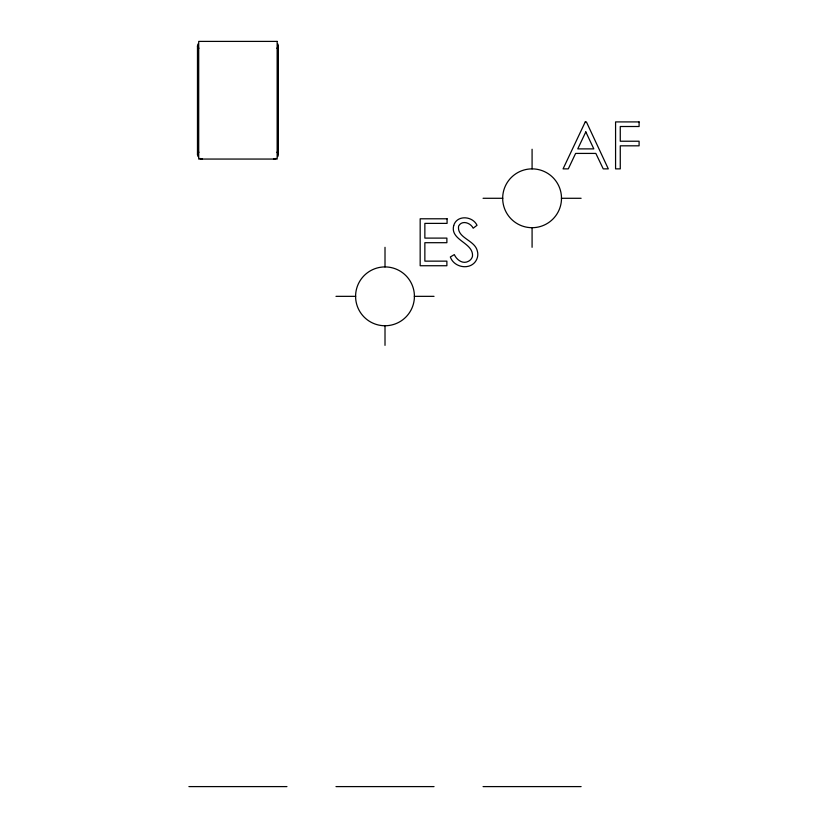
<?xml version="1.0" encoding="UTF-8"?>
<svg xmlns="http://www.w3.org/2000/svg" width="828" height="828" viewBox="0 0 828 828"><rect width="100%" height="100%" fill="white"/><g stroke="black" fill="none" stroke-linecap="round" stroke-linejoin="round"><path stroke-width="1.24" d="M198.14 156.616A4.906 4.906 0 0 1 197.478 154.163L198.886 152.166M276.976 48.303L278.374 46.306A4.906 4.906 0 0 0 277.722 43.853M483.066 198.285L502.731 198.285M561.446 198.285L581.111 198.285M335.982 296.341L355.647 296.341M414.362 296.341L434.038 296.341M188.908 786.6L286.954 786.6M335.982 786.6L434.038 786.6M483.066 786.6L581.111 786.6M276.976 152.166L278.374 154.163A4.906 4.906 0 0 1 277.722 156.616M198.14 43.853A4.906 4.906 0 0 0 197.478 46.306L198.886 48.303M532.083 149.257L532.083 168.871A29.415 29.415 0 0 1 561.446 196.433L561.446 200.128A29.415 29.415 0 0 1 532.083 227.7L532.083 247.313M385.01 247.313L385.01 266.916A29.415 29.415 0 0 1 414.362 294.489L414.362 298.183A29.415 29.415 0 0 1 385.01 325.756L385.01 345.359M278.374 46.306L278.374 154.163M197.478 46.306L197.478 154.163M202.384 159.059A4.906 4.906 0 0 1 199.931 158.407M275.921 158.407A4.906 4.906 0 0 1 273.478 159.059M385.01 325.756A29.415 29.415 0 0 1 355.647 298.183L355.647 294.489A29.415 29.415 0 0 1 385.01 266.916M532.083 227.7A29.415 29.415 0 0 1 502.731 200.128L502.731 196.433A29.415 29.415 0 0 1 532.083 168.871M453.672 225.692C449.987 240.586 473.854 242.563 472.467 256.401A7.773 7.773 0 0 1 468.493 261.255C462.8 264.505 456.642 259.847 454.324 254.6L450.328 256.99C454.293 268.355 471.908 270.663 476.845 259.05A11.809 11.809 0 0 0 477.249 250.749C474.661 239.954 456.756 238.081 458.598 226.106C461.858 219.772 470.625 222.804 473.181 228.207L477.021 225.299C472.591 215.829 456.683 214.69 453.672 225.692M585.251 121.913L563.071 168.871L568.298 168.871L575.615 153.418L595.85 153.418L603.229 168.871L608.301 168.871L586.4 121.913L585.251 121.913M585.81 131.89L577.758 148.885L593.811 148.885L585.81 131.89M277.152 41.4L198.71 41.4L198.71 159.059L277.152 159.059L277.152 41.4M639.092 121.913L615.577 121.913L615.577 168.871L620.265 168.871L620.265 145.821L639.092 145.821L639.092 141.226L620.265 141.226L620.265 126.508L639.092 126.508L639.092 121.913M447.079 218.789L420.169 218.789L420.169 265.736L446.882 265.736L446.882 261.141L424.857 261.141L424.857 242.697L446.882 242.697L446.882 238.102L424.857 238.102L424.857 223.384L447.079 223.384L447.079 218.789"/></g></svg>
